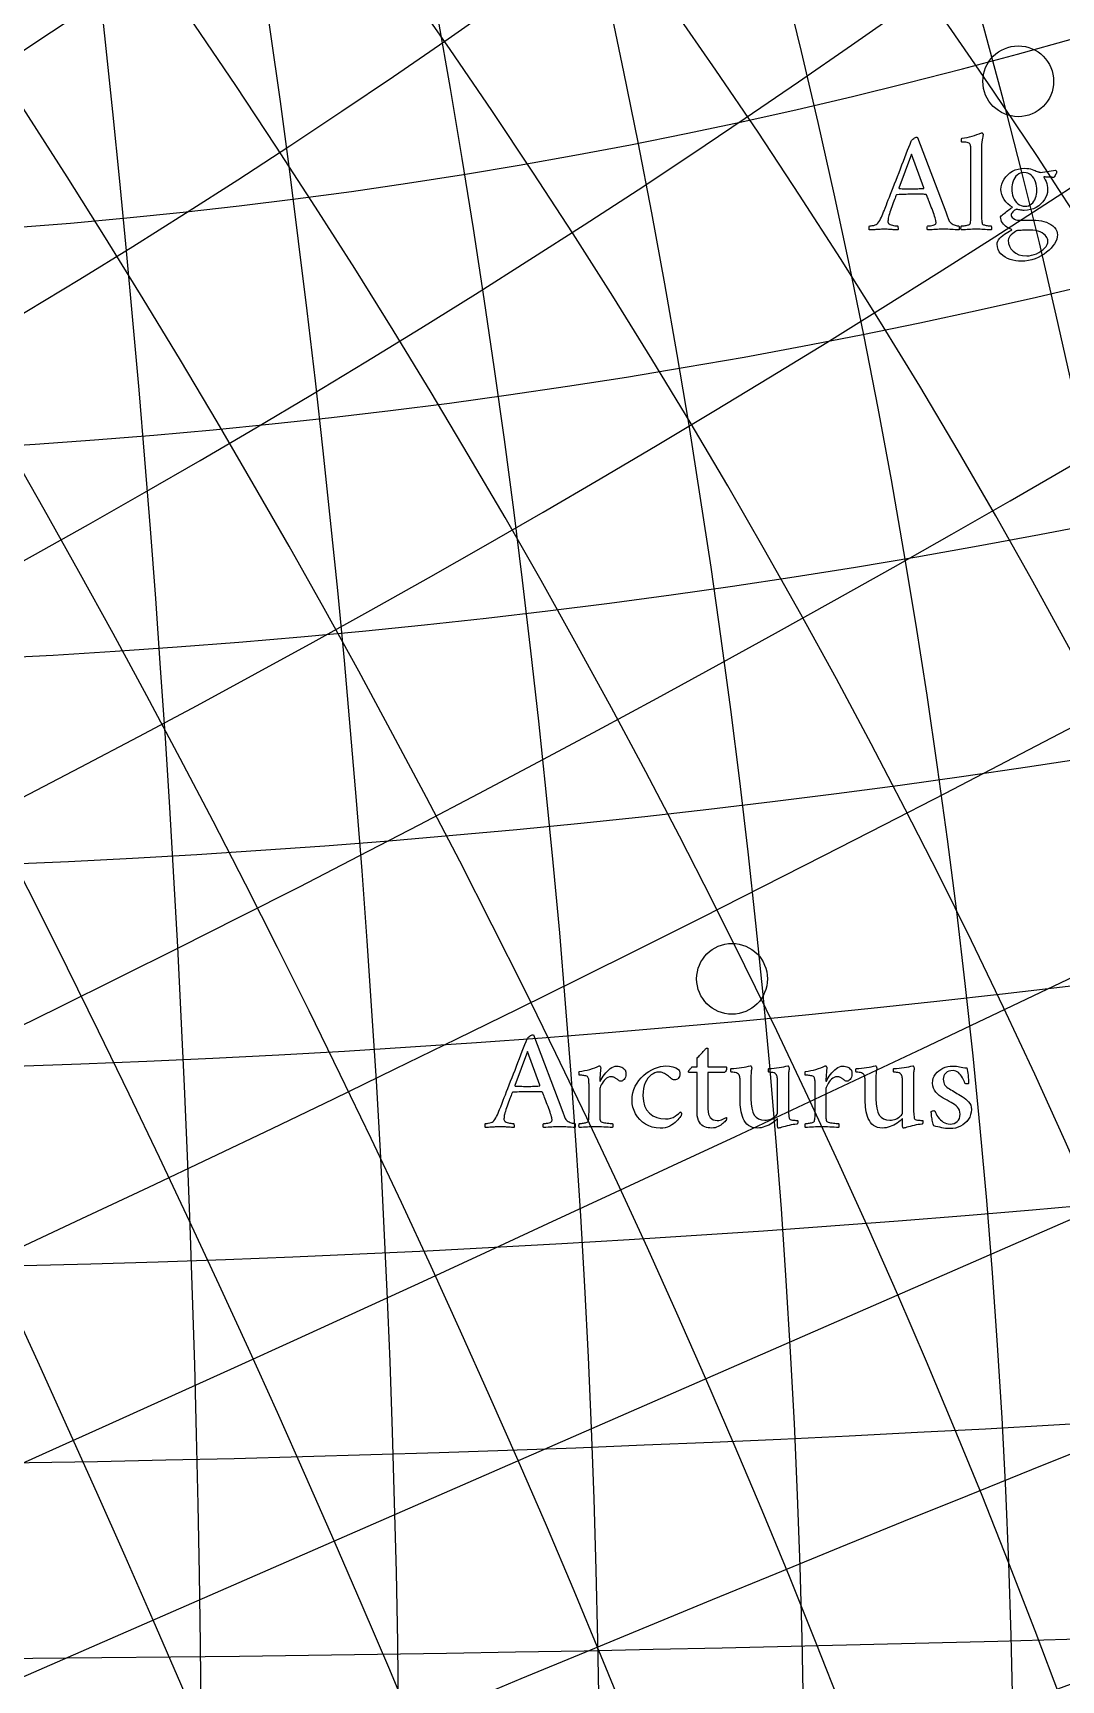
# Model space of a CAD drawing. Header units: millimetres. Extents: x -105 to 105, y -105 to 128.
# Drawn here: x 8.88 to 30.97, y 3.72 to 39.08 of the extents above; entities that cross this region are included whole.
import ezdxf

# ---------------------------------------------------------------- set-up
doc = ezdxf.new("R2010")
doc.units = ezdxf.units.MM
for name, color, linetype in [('ENGRAVE', 7, 'Continuous'), ('ENGRAVE_FINE', 8, 'Continuous'), ('TEXT', 5, 'Continuous')]:
    doc.layers.add(name, color=color, linetype=linetype)

msp = doc.modelspace()

# ---------------------------------------------------------------- linework, layer by layer
at = {"layer": 'ENGRAVE'}
msp.add_lwpolyline([(-87.0884, -38.0178), (87.0884, 38.0178)], dxfattribs=at)
for centre, radius in [((0, 0), 102.9), ((0, 0), 102.9), ((0, 0), 100.1438), ((0, 0), 95.025), ((0, 0), 95.025), ((0, 0), 95.025), ((30.0461, 38.0442), 0.7602), ((23.8989, 18.7727), 0.7602)]:
    msp.add_circle(centre, radius, dxfattribs=at)
for centre, radius, start, end in [((-261.079, 0), 277.8345, 340, 20), ((-164.5881, 0), 190.05, 330, 30), ((-113.2464, 0), 147.8327, 320, 40), ((-79.7354, 0), 124.0463, 310, 50), ((-54.8627, 0), 109.7254, 300, 60), ((-34.5863, 0), 101.1235, 290, 70), ((-16.7555, 0), 96.4909, 280, 80), ((0, 147.8327), 113.2464, 230, 310), ((0, 190.05), 164.5881, 240, 300), ((0, 277.8345), 261.079, 250, 290), ((0, 547.2272), 538.9136, 260, 280)]:
    msp.add_arc(centre, radius, start, end, dxfattribs=at)
at = {"layer": 'ENGRAVE_FINE'}
msp.add_lwpolyline([(-87.0884, -38.0178), (87.0884, 38.0178)], dxfattribs=at)
for centre, radius, start, end in [((-354.6381, 0), 367.1484, 345, 15), ((-203.7818, 0), 224.8483, 335, 25), ((-135.7098, 0), 165.671, 325, 35), ((-95.025, 0), 134.3856, 315, 45), ((-66.5372, 0), 116.0041, 305, 55), ((-44.3109, 0), 104.8485, 295, 65), ((-25.4619, 0), 98.3771, 285, 75), ((-8.3136, 0), 95.388, 275, 85), ((-7.6193, -3.3261), 95.388, 298.583333, 108.583334), ((-49.6288, 113.6859), 79.7354, 243.583333, 343.583333), ((-15.356, -6.7036), 96.4909, 303.583333, 103.583333), ((-53.7653, 123.1616), 95.025, 248.583333, 338.583333), ((-23.3353, -10.1868), 98.3771, 308.583333, 98.583333), ((7.6193, 3.3261), 95.388, 118.583333, 288.583334), ((15.356, 6.7036), 96.4909, 123.583333, 283.583333), ((23.3353, 10.1868), 98.3771, 128.583333, 278.583333), ((31.6976, 13.8374), 101.1235, 133.583333, 273.583333), ((40.61, 17.728), 104.8485, 138.583333, 268.583333), ((50.2805, 21.9496), 109.7254, 143.583333, 263.583333), ((60.98, 26.6204), 116.0041, 148.583333, 258.583333), ((73.0759, 31.9008), 124.0463, 153.583333, 253.583333), ((87.0884, 38.0178), 134.3856, 158.583333, 248.583333), ((103.788, 45.3079), 147.8327, 163.583333, 243.583333), ((124.3752, 54.2951), 165.671, 168.583333, 238.583333), ((150.8416, 65.8488), 190.05, 173.583333, 233.583333), ((186.7617, 81.5295), 224.8483, 178.583333, 228.583333), ((-31.6976, -13.8374), 101.1235, 313.583333, 93.583333), ((239.2735, 104.4531), 277.8345, 183.583333, 223.583333), ((325.0184, 141.8845), 367.1484, 188.583333, 218.583333), ((493.903, 215.6099), 547.2272, 193.583333, 213.583333), ((995.4253, 434.5458), 1090.2896, 198.5833333, 208.5833333), ((-995.4253, -434.5458), 1090.2896, 18.5833333, 28.5833333), ((-493.903, -215.6099), 547.2272, 13.583333, 33.583333), ((-325.0184, -141.8845), 367.1484, 8.583333, 38.583333), ((-239.2735, -104.4531), 277.8345, 3.583333, 43.583333), ((-186.7617, -81.5295), 224.8483, 358.583333, 48.583333), ((-150.8416, -65.8488), 190.05, 353.583333, 53.583333), ((-124.3752, -54.2951), 165.671, 348.583333, 58.583333), ((-103.788, -45.3079), 147.8327, 343.583333, 63.583333), ((-87.0884, -38.0178), 134.3856, 338.583333, 68.583333), ((-73.0759, -31.9008), 124.0463, 333.583333, 73.583333), ((-60.98, -26.6204), 116.0041, 328.583333, 78.583333), ((-50.2805, -21.9496), 109.7254, 323.583333, 83.583333), ((-40.61, -17.728), 104.8485, 318.583333, 88.583333), ((-59.1453, 135.4855), 113.2464, 253.583333, 333.583333), ((-66.2821, 151.834), 135.7098, 258.583333, 328.583333), ((-76.0357, 174.1769), 164.5881, 263.583333, 323.583333), ((-89.9579, 206.0688), 203.7818, 268.583333, 318.583333), ((-111.1567, 254.6295), 261.079, 273.583333, 313.583333), ((-146.8896, 336.4839), 354.6381, 278.583333, 308.583333), ((0, 165.671), 135.7098, 235, 305), ((-218.936, 501.5223), 538.9136, 283.583333, 303.583333), ((-436.2057, 999.2277), 1086.1407, 288.5833333, 298.5833333), ((0, 224.8483), 203.7818, 245, 295), ((436.2057, -999.2277), 1086.1407, 108.5833333, 118.5833333), ((0, 367.1484), 354.6381, 255, 285), ((218.936, -501.5223), 538.9136, 103.583333, 123.583333), ((146.8896, -336.4839), 354.6381, 98.583333, 128.583333), ((0, 1090.2896), 1086.1407, 265, 275), ((111.1567, -254.6295), 261.079, 93.583333, 133.583333)]:
    msp.add_arc(centre, radius, start, end, dxfattribs=at)
at = {"layer": 'TEXT'}
for points in [[(27.1708, 35.2777), (27.1726, 35.2824), (27.1781, 35.2965), (27.1872, 35.32), (27.1999, 35.3528), (27.2157, 35.3937), (27.234, 35.4413), (27.2548, 35.4957), (27.2781, 35.5567), (27.3035, 35.6229), (27.3306, 35.6927), (27.3594, 35.7662), (27.39, 35.8433), (27.4215, 35.9228), (27.4532, 36.0035), (27.4851, 36.0853), (27.5172, 36.1682), (27.5491, 36.2509), (27.5804, 36.3318), (27.6112, 36.411), (27.6413, 36.4885), (27.6704, 36.5629), (27.6977, 36.6326), (27.7232, 36.6977), (27.7471, 36.7583), (27.755, 36.7709), (27.7666, 36.7843), (27.7819, 36.7985), (27.8007, 36.8135), (27.8202, 36.8269), (27.8371, 36.8365), (27.8516, 36.8422), (27.8636, 36.8441), (27.8664, 36.844), (27.8686, 36.8437), (27.8702, 36.8433), (27.8712, 36.8426), (27.8723, 36.8417), (27.8739, 36.8407), (27.8761, 36.8394), (27.8789, 36.838), (28.4889, 35.2379), (28.519, 35.159), (28.5418, 35.0999), (28.5573, 35.0609), (28.5655, 35.0417), (28.575, 35.0254), (28.5881, 35.0103), (28.6049, 34.9963), (28.6253, 34.9835), (28.6475, 34.9721), (28.6698, 34.9624), (28.692, 34.9544), (28.7142, 34.9482), (28.7344, 34.9435), (28.7506, 34.9402), (28.7628, 34.9382), (28.7709, 34.9375), (28.7761, 34.9288), (28.7793, 34.9179), (28.7807, 34.905), (28.7801, 34.89), (28.7786, 34.8755), (28.777, 34.8643), (28.7755, 34.8564), (28.774, 34.8517), (28.7307, 34.8546), (28.6897, 34.8574), (28.651, 34.86), (28.6146, 34.8624), (28.5776, 34.8644), (28.5372, 34.8658), (28.4933, 34.8667), (28.446, 34.867), (28.3961, 34.8667), (28.3506, 34.8658), (28.3095, 34.8644), (28.2728, 34.8624), (28.2361, 34.86), (28.195, 34.8574), (28.1495, 34.8546), (28.0996, 34.8517), (28.0943, 34.8589), (28.0908, 34.8685), (28.089, 34.8804), (28.0889, 34.8946), (28.0903, 34.9087), (28.0931, 34.9206), (28.0972, 34.9302), (28.1027, 34.9375), (28.1184, 34.9382), (28.1379, 34.9402), (28.1613, 34.9435), (28.1885, 34.9482), (28.2153, 34.9541), (28.2375, 34.9609), (28.2552, 34.9686), (28.2682, 34.9773), (28.2736, 34.9846), (28.2774, 34.9942), (28.2797, 35.0061), (28.2805, 35.0202), (28.2792, 35.0364), (28.2755, 35.0574), (28.2693, 35.0832), (28.2605, 35.1137), (28.2499, 35.1477), (28.2379, 35.1839), (28.2246, 35.2221), (28.21, 35.2624), (28.1946, 35.3035), (28.1793, 35.344), (28.164, 35.384), (28.1487, 35.4233), (28.134, 35.4607), (28.1207, 35.4946), (28.1087, 35.5251), (28.0981, 35.5521), (28.0894, 35.5742), (28.0831, 35.59), (28.0794, 35.5995), (28.0781, 35.6027), (28.0778, 35.603), (28.0766, 35.6042), (28.0747, 35.6061), (28.072, 35.6088), (28.069, 35.6115), (28.0659, 35.6134), (28.0628, 35.6145), (28.0598, 35.6149), (28.0354, 35.6163), (28.0084, 35.6172), (27.9787, 35.6178), (27.9463, 35.618), (27.9132, 35.618), (27.8812, 35.618), (27.8504, 35.618), (27.8207, 35.618), (27.813, 35.618), (27.8053, 35.618), (27.7977, 35.618), (27.79, 35.618), (27.7825, 35.618), (27.7754, 35.618), (27.7687, 35.618), (27.7624, 35.618), (27.7182, 35.6179), (27.6774, 35.6176), (27.64, 35.6171), (27.6061, 35.6165), (27.5716, 35.6154), (27.5325, 35.6138), (27.4888, 35.6116), (27.4406, 35.6088), (27.4388, 35.6085), (27.4367, 35.6076), (27.4342, 35.6062), (27.4314, 35.6042), (27.4287, 35.6022), (27.4268, 35.6007), (27.4256, 35.5999), (27.4252, 35.5996), (27.4238, 35.5958), (27.4195, 35.5843), (27.4123, 35.5651), (27.4022, 35.5383), (27.3902, 35.5062), (27.377, 35.4712), (27.3626, 35.4334), (27.3471, 35.3927), (27.3315, 35.3512), (27.3168, 35.3111), (27.3031, 35.2723), (27.2904, 35.2348), (27.2778, 35.198), (27.2678, 35.1643), (27.2602, 35.1337), (27.2551, 35.1061), (27.2518, 35.0814), (27.2494, 35.0593), (27.2479, 35.04), (27.2474, 35.0233), (27.2504, 35.0073), (27.2593, 34.993), (27.2742, 34.9805), (27.295, 34.9697), (27.3189, 34.9606), (27.3432, 34.9532), (27.368, 34.9475), (27.393, 34.9436), (27.4159, 34.9409), (27.434, 34.939), (27.4474, 34.9379), (27.4559, 34.9375), (27.4588, 34.9328), (27.4613, 34.9248), (27.4634, 34.9136), (27.4651, 34.8992), (27.466, 34.8841), (27.4659, 34.8712), (27.4645, 34.8604), (27.462, 34.8517), (27.434, 34.8532), (27.408, 34.8547), (27.3841, 34.8563), (27.3624, 34.8578), (27.3417, 34.8593), (27.321, 34.8609), (27.3003, 34.8624), (27.2796, 34.8639), (27.2573, 34.8653), (27.2317, 34.8662), (27.2029, 34.8668), (27.1708, 34.867), (27.1384, 34.8668), (27.1087, 34.8662), (27.0817, 34.8653), (27.0574, 34.8639), (27.0344, 34.8624), (27.0114, 34.8609), (26.9884, 34.8593), (26.9654, 34.8578), (26.9409, 34.8563), (26.9133, 34.8547), (26.8827, 34.8532), (26.849, 34.8517), (26.8463, 34.8564), (26.8444, 34.8643), (26.8432, 34.8755), (26.8428, 34.89), (26.8432, 34.905), (26.8444, 34.9179), (26.8463, 34.9288), (26.849, 34.9375), (26.8651, 34.9383), (26.8861, 34.9409), (26.9119, 34.9452), (26.9424, 34.9513), (26.9726, 34.9592), (26.9972, 34.9693), (27.0163, 34.9815), (27.0298, 34.9957), (27.0519, 35.0257), (27.0723, 35.0574), (27.091, 35.0908), (27.108, 35.126), (27.124, 35.1625), (27.1398, 35.2), (27.1554, 35.2384), (27.1708, 35.2777)], [(29.0284, 36.5315), (29.0283, 36.5492), (29.028, 36.5686), (29.0275, 36.5898), (29.0269, 36.6127), (29.0254, 36.6352), (29.0227, 36.6552), (29.0185, 36.6727), (29.0131, 36.6878), (29.0044, 36.7031), (28.9905, 36.7154), (28.9714, 36.7246), (28.9472, 36.7307), (28.9199, 36.7347), (28.8916, 36.7376), (28.8624, 36.7393), (28.8322, 36.7399), (28.8308, 36.7423), (28.8295, 36.7495), (28.8285, 36.7614), (28.8276, 36.7782), (28.8275, 36.7952), (28.8288, 36.8077), (28.8314, 36.8159), (28.8353, 36.8196), (28.8916, 36.827), (28.9472, 36.8368), (29.002, 36.8492), (29.056, 36.864), (29.1089, 36.8808), (29.1602, 36.8989), (29.21, 36.9184), (29.2583, 36.9391), (29.2643, 36.9381), (29.2702, 36.9349), (29.2758, 36.9297), (29.2813, 36.9223), (29.286, 36.9139), (29.2893, 36.9058), (29.2913, 36.8979), (29.292, 36.8901), (29.291, 36.8859), (29.2878, 36.8732), (29.2825, 36.8522), (29.2752, 36.8227), (29.2678, 36.7853), (29.2625, 36.7407), (29.2594, 36.6887), (29.2583, 36.6295), (29.2583, 35.2072), (29.2584, 35.1741), (29.2587, 35.1421), (29.2592, 35.1113), (29.2598, 35.0816), (29.2613, 35.0538), (29.264, 35.0287), (29.2682, 35.0063), (29.2736, 34.9865), (29.2787, 34.9791), (29.2878, 34.972), (29.3009, 34.9653), (29.3181, 34.9589), (29.3376, 34.9533), (29.3579, 34.9486), (29.379, 34.9449), (29.4008, 34.9421), (29.4214, 34.9401), (29.4388, 34.9386), (29.4528, 34.9378), (29.4637, 34.9375), (29.4678, 34.9302), (29.471, 34.9206), (29.4732, 34.9087), (29.4744, 34.8946), (29.4743, 34.8804), (29.4725, 34.8685), (29.4689, 34.8589), (29.4637, 34.8517), (29.419, 34.8546), (29.3771, 34.8574), (29.3378, 34.86), (29.3012, 34.8624), (29.2648, 34.8644), (29.2261, 34.8658), (29.1851, 34.8667), (29.1418, 34.867), (29.1, 34.8667), (29.0602, 34.8658), (29.0226, 34.8644), (28.987, 34.8624), (28.9511, 34.86), (28.9123, 34.8574), (28.8706, 34.8546), (28.8261, 34.8517), (28.8208, 34.8589), (28.8173, 34.8685), (28.8155, 34.8804), (28.8154, 34.8946), (28.8166, 34.9087), (28.8188, 34.9206), (28.822, 34.9302), (28.8261, 34.9375), (28.8368, 34.9378), (28.8506, 34.9386), (28.8675, 34.9401), (28.8874, 34.9421), (28.9087, 34.9449), (28.9295, 34.9486), (28.95, 34.9533), (28.9702, 34.9589), (28.9878, 34.9653), (29.0008, 34.972), (29.0092, 34.9791), (29.0131, 34.9865), (29.0185, 35.0063), (29.0227, 35.0287), (29.0254, 35.0538), (29.0269, 35.0816), (29.0275, 35.1113), (29.028, 35.1421), (29.0283, 35.1741), (29.0284, 35.2072)], [(27.7563, 36.4824), (27.4835, 35.7529), (27.4836, 35.7525), (27.4839, 35.7513), (27.4843, 35.7494), (27.485, 35.7467), (27.4859, 35.744), (27.4869, 35.7421), (27.4882, 35.741), (27.4896, 35.7406), (27.5202, 35.7392), (27.5536, 35.7379), (27.5899, 35.7369), (27.6291, 35.736), (27.6677, 35.7353), (27.7023, 35.7349), (27.7328, 35.7346), (27.7594, 35.7345), (27.7937, 35.7347), (27.8264, 35.7352), (27.8573, 35.7362), (27.8866, 35.7375), (27.9156, 35.7391), (27.946, 35.7406), (27.9777, 35.7421), (28.0107, 35.7437), (28.0135, 35.7441), (28.0157, 35.7456), (28.0173, 35.748), (28.0184, 35.7513), (28.019, 35.7547), (28.0195, 35.7571), (28.0198, 35.7585), (28.0199, 35.759)], [(30.4262, 35.0601), (30.4851, 35.0574), (30.5423, 35.0494), (30.5977, 35.036), (30.6515, 35.0172), (30.7019, 34.994), (30.7473, 34.9674), (30.7877, 34.9373), (30.8231, 34.9038), (30.852, 34.8676), (30.8726, 34.8294), (30.8849, 34.7894), (30.889, 34.7474), (30.8851, 34.7011), (30.8733, 34.6539), (30.8537, 34.606), (30.8262, 34.5574), (30.792, 34.5091), (30.7523, 34.4624), (30.7069, 34.4171), (30.6561, 34.3735), (30.6003, 34.3326), (30.5404, 34.2957), (30.4762, 34.2628), (30.4078, 34.234), (30.3363, 34.2105), (30.263, 34.1938), (30.1877, 34.1837), (30.1105, 34.1804), (30.0507, 34.1828), (29.9909, 34.1903), (29.9311, 34.2028), (29.8714, 34.2202), (29.8141, 34.2427), (29.7618, 34.2704), (29.7145, 34.3033), (29.6721, 34.3413), (29.6372, 34.3845), (29.6123, 34.4329), (29.5974, 34.4864), (29.5924, 34.5451), (29.5961, 34.5785), (29.607, 34.611), (29.6252, 34.6428), (29.6507, 34.6739), (29.6809, 34.7038), (29.7135, 34.7321), (29.7484, 34.7589), (29.7855, 34.7842), (29.8221, 34.8072), (29.8553, 34.8271), (29.885, 34.844), (29.9112, 34.8578), (29.8849, 34.8681), (29.858, 34.8808), (29.8305, 34.8957), (29.8024, 34.913), (29.7751, 34.9326), (29.7499, 34.9547), (29.7268, 34.9793), (29.7058, 35.0065), (29.6884, 35.0359), (29.6759, 35.0674), (29.6685, 35.101), (29.666, 35.1367), (29.6812, 35.1527), (29.6993, 35.1701), (29.7203, 35.1887), (29.7442, 35.2088), (29.7694, 35.2292), (29.7947, 35.249), (29.82, 35.2683), (29.8453, 35.2869), (29.8692, 35.304), (29.8901, 35.3184), (29.9082, 35.33), (29.9235, 35.339), (29.8709, 35.3725), (29.8235, 35.4115), (29.7812, 35.456), (29.7442, 35.5061), (29.714, 35.5593), (29.6924, 35.613), (29.6795, 35.6673), (29.6752, 35.7222), (29.6793, 35.7809), (29.6917, 35.8375), (29.7123, 35.892), (29.7411, 35.9444), (29.7771, 35.9934), (29.8193, 36.0376), (29.8675, 36.0769), (29.9219, 36.1115), (29.9812, 36.1397), (30.0442, 36.1598), (30.1107, 36.1719), (30.181, 36.1759), (30.2281, 36.1742), (30.2714, 36.1694), (30.3109, 36.1612), (30.3465, 36.1498), (30.3785, 36.1375), (30.407, 36.1264), (30.4321, 36.1168), (30.4538, 36.1084), (30.4726, 36.1017), (30.4863, 36.0969), (30.4949, 36.0941), (30.4982, 36.0931), (30.5002, 36.0927), (30.5047, 36.0916), (30.5117, 36.0897), (30.5212, 36.087), (30.8431, 36.133), (30.8551, 36.1276), (30.8638, 36.1207), (30.8689, 36.1123), (30.8707, 36.1023), (30.8693, 36.0915), (30.8653, 36.0774), (30.8586, 36.0601), (30.8492, 36.0395), (30.8383, 36.0191), (30.827, 36.0023), (30.8153, 35.9892), (30.8032, 35.9797), (30.7843, 35.9811), (30.7641, 35.9824), (30.7429, 35.9834), (30.7205, 35.9843), (30.6982, 35.9852), (30.6775, 35.9862), (30.6584, 35.9875), (30.6408, 35.9889), (30.626, 35.9902), (30.6155, 35.9912), (30.6091, 35.9918), (30.607, 35.992), (30.6017, 35.9914), (30.5978, 35.9897), (30.5955, 35.9868), (30.5948, 35.9828), (30.6023, 35.9725), (30.6128, 35.954), (30.6261, 35.9273), (30.6423, 35.8923), (30.6577, 35.8516), (30.6687, 35.8077), (30.6753, 35.7604), (30.6775, 35.7099), (30.6734, 35.658), (30.6611, 35.6065), (30.6405, 35.5553), (30.6116, 35.5046), (30.5756, 35.4562), (30.5335, 35.4122), (30.4852, 35.3727), (30.4308, 35.3375), (30.3715, 35.3087), (30.3086, 35.2881), (30.242, 35.2757), (30.1718, 35.2716), (30.1511, 35.2722), (30.1288, 35.2739), (30.1051, 35.2768), (30.0798, 35.2808), (30.0555, 35.2854), (30.0346, 35.29), (30.0172, 35.2946), (30.0032, 35.2992), (29.9835, 35.2875), (29.9645, 35.2739), (29.946, 35.2584), (29.9281, 35.241), (29.9126, 35.2226), (29.9016, 35.2042), (29.895, 35.1858), (29.8928, 35.1674), (29.8957, 35.1553), (29.9043, 35.1406), (29.9187, 35.1231), (29.9388, 35.103), (29.9645, 35.0842), (29.9955, 35.0708), (30.0319, 35.0628), (30.0737, 35.0601)], [(30.1687, 36.0839), (30.1275, 36.0807), (30.0898, 36.0709), (30.0555, 36.0546), (30.0246, 36.0318), (29.9972, 36.004), (29.9733, 35.9728), (29.9528, 35.9381), (29.9357, 35.9), (29.9223, 35.8598), (29.9127, 35.8188), (29.907, 35.777), (29.9051, 35.7345), (29.9072, 35.6889), (29.9135, 35.644), (29.924, 35.6), (29.9388, 35.5567), (29.9576, 35.5157), (29.9802, 35.4785), (30.0066, 35.4452), (30.0369, 35.4157), (30.0708, 35.3915), (30.1082, 35.3743), (30.149, 35.3639), (30.1932, 35.3605), (30.233, 35.3637), (30.2695, 35.3731), (30.3027, 35.389), (30.3327, 35.4111), (30.3593, 35.4381), (30.3825, 35.4686), (30.4022, 35.5025), (30.4185, 35.5398), (30.4313, 35.5792), (30.4404, 35.6191), (30.4458, 35.6597), (30.4476, 35.7008), (30.4457, 35.7478), (30.44, 35.7939), (30.4304, 35.839), (30.417, 35.8831), (30.3997, 35.9249), (30.3787, 35.9628), (30.3538, 35.9969), (30.325, 36.0272), (30.2923, 36.052), (30.2553, 36.0697), (30.2141, 36.0804), (30.1687, 36.0839)], [(30.2882, 34.8486), (30.2722, 34.8485), (30.2518, 34.8482), (30.227, 34.8477), (30.1978, 34.8471), (30.1668, 34.8462), (30.1365, 34.8451), (30.107, 34.8439), (30.0783, 34.8425), (30.0527, 34.8407), (30.0327, 34.8386), (30.0182, 34.8361), (30.0093, 34.8333), (29.9838, 34.8164), (29.9564, 34.7965), (29.9271, 34.7735), (29.8959, 34.7474), (29.8677, 34.7197), (29.8476, 34.6915), (29.8355, 34.6629), (29.8315, 34.634), (29.838, 34.565), (29.8576, 34.5018), (29.8901, 34.4446), (29.9357, 34.3934), (29.9932, 34.3511), (30.0614, 34.321), (30.1403, 34.3029), (30.23, 34.2968), (30.2821, 34.2997), (30.3342, 34.3083), (30.3863, 34.3227), (30.4384, 34.3428), (30.4884, 34.3675), (30.5342, 34.3957), (30.5758, 34.4273), (30.6132, 34.4624), (30.644, 34.4997), (30.666, 34.5382), (30.6793, 34.5779), (30.6837, 34.6187), (30.6812, 34.6408), (30.6737, 34.6643), (30.6613, 34.6891), (30.6438, 34.7153), (30.621, 34.7412), (30.5925, 34.7654), (30.5582, 34.788), (30.5181, 34.8087), (30.4716, 34.8262), (30.4178, 34.8386), (30.3566, 34.8461), (30.2882, 34.8486)], [(18.9238, 16.0062), (18.9257, 16.0109), (18.9311, 16.025), (18.9402, 16.0485), (18.953, 16.0813), (18.9688, 16.1222), (18.9871, 16.1699), (19.0078, 16.2242), (19.0311, 16.2852), (19.0565, 16.3514), (19.0836, 16.4212), (19.1125, 16.4947), (19.143, 16.5718), (19.1745, 16.6513), (19.2062, 16.732), (19.2381, 16.8138), (19.2702, 16.8967), (19.3021, 16.9794), (19.3334, 17.0603), (19.3642, 17.1396), (19.3944, 17.217), (19.4234, 17.2914), (19.4507, 17.3611), (19.4763, 17.4263), (19.5001, 17.4868), (19.5081, 17.4994), (19.5197, 17.5129), (19.5349, 17.527), (19.5538, 17.542), (19.5732, 17.5554), (19.5902, 17.565), (19.6046, 17.5707), (19.6166, 17.5726), (19.6194, 17.5725), (19.6216, 17.5722), (19.6232, 17.5718), (19.6243, 17.5711), (19.6253, 17.5702), (19.6269, 17.5692), (19.6292, 17.5679), (19.6319, 17.5665), (20.2419, 15.9664), (20.272, 15.8875), (20.2948, 15.8285), (20.3103, 15.7894), (20.3186, 15.7702), (20.328, 15.7539), (20.3412, 15.7388), (20.3579, 15.7248), (20.3783, 15.712), (20.4006, 15.7006), (20.4228, 15.6909), (20.445, 15.683), (20.4672, 15.6767), (20.4874, 15.672), (20.5036, 15.6687), (20.5158, 15.6667), (20.5239, 15.666), (20.5291, 15.6573), (20.5324, 15.6465), (20.5337, 15.6335), (20.5331, 15.6185), (20.5316, 15.604), (20.5301, 15.5928), (20.5285, 15.5849), (20.527, 15.5802), (20.4837, 15.5831), (20.4427, 15.5859), (20.404, 15.5885), (20.3676, 15.5909), (20.3306, 15.5929), (20.2902, 15.5943), (20.2463, 15.5952), (20.199, 15.5955), (20.1491, 15.5952), (20.1036, 15.5943), (20.0625, 15.5929), (20.0258, 15.5909), (19.9891, 15.5885), (19.948, 15.5859), (19.9025, 15.5831), (19.8526, 15.5802), (19.8474, 15.5874), (19.8438, 15.597), (19.842, 15.6089), (19.8419, 15.6231), (19.8433, 15.6373), (19.8461, 15.6491), (19.8502, 15.6587), (19.8557, 15.666), (19.8714, 15.6667), (19.891, 15.6687), (19.9143, 15.672), (19.9415, 15.6767), (19.9683, 15.6826), (19.9906, 15.6894), (20.0082, 15.6971), (20.0212, 15.7058), (20.0266, 15.7131), (20.0304, 15.7227), (20.0327, 15.7346), (20.0335, 15.7488), (20.0322, 15.7649), (20.0285, 15.7859), (20.0223, 15.8117), (20.0136, 15.8423), (20.0029, 15.8763), (19.991, 15.9124), (19.9776, 15.9506), (19.963, 15.9909), (19.9477, 16.032), (19.9323, 16.0725), (19.917, 16.1125), (19.9017, 16.1518), (19.887, 16.1892), (19.8737, 16.2231), (19.8617, 16.2536), (19.8511, 16.2806), (19.8424, 16.3027), (19.8362, 16.3185), (19.8324, 16.328), (19.8312, 16.3312), (19.8308, 16.3316), (19.8296, 16.3327), (19.8277, 16.3346), (19.825, 16.3373), (19.822, 16.34), (19.8189, 16.3419), (19.8158, 16.343), (19.8128, 16.3434), (19.7885, 16.3448), (19.7614, 16.3457), (19.7317, 16.3463), (19.6994, 16.3465), (19.6662, 16.3465), (19.6342, 16.3465), (19.6034, 16.3465), (19.5737, 16.3465), (19.566, 16.3465), (19.5584, 16.3465), (19.5507, 16.3465), (19.543, 16.3465), (19.5356, 16.3465), (19.5285, 16.3465), (19.5218, 16.3465), (19.5154, 16.3465), (19.4712, 16.3464), (19.4304, 16.3461), (19.393, 16.3456), (19.3591, 16.345), (19.3246, 16.3439), (19.2855, 16.3423), (19.2419, 16.3401), (19.1936, 16.3373), (19.1919, 16.337), (19.1898, 16.3362), (19.1873, 16.3347), (19.1844, 16.3327), (19.1817, 16.3307), (19.1798, 16.3293), (19.1786, 16.3284), (19.1783, 16.3281), (19.1768, 16.3243), (19.1725, 16.3128), (19.1653, 16.2936), (19.1553, 16.2668), (19.1432, 16.2347), (19.13, 16.1997), (19.1156, 16.1619), (19.1001, 16.1212), (19.0845, 16.0797), (19.0698, 16.0396), (19.0561, 16.0008), (19.0434, 15.9633), (19.0308, 15.9265), (19.0208, 15.8928), (19.0132, 15.8622), (19.0081, 15.8346), (19.0048, 15.8099), (19.0024, 15.7878), (19.001, 15.7685), (19.0005, 15.7518), (19.0034, 15.7358), (19.0124, 15.7216), (19.0272, 15.709), (19.048, 15.6982), (19.0719, 15.6891), (19.0963, 15.6817), (19.121, 15.6761), (19.1461, 15.6721), (19.169, 15.6694), (19.1871, 15.6675), (19.2004, 15.6664), (19.2089, 15.666), (19.2118, 15.6613), (19.2143, 15.6534), (19.2164, 15.6421), (19.2181, 15.6277), (19.2191, 15.6126), (19.2189, 15.5997), (19.2175, 15.5889), (19.215, 15.5802), (19.187, 15.5817), (19.161, 15.5832), (19.1372, 15.5848), (19.1154, 15.5863), (19.0947, 15.5878), (19.074, 15.5894), (19.0534, 15.5909), (19.0327, 15.5924), (19.0103, 15.5938), (18.9848, 15.5947), (18.9559, 15.5953), (18.9238, 15.5955), (18.8915, 15.5953), (18.8618, 15.5947), (18.8348, 15.5938), (18.8104, 15.5924), (18.7874, 15.5909), (18.7644, 15.5894), (18.7415, 15.5878), (18.7185, 15.5863), (18.6939, 15.5848), (18.6664, 15.5832), (18.6357, 15.5817), (18.602, 15.5802), (18.5993, 15.5849), (18.5974, 15.5928), (18.5962, 15.604), (18.5959, 15.6185), (18.5962, 15.6335), (18.5974, 15.6465), (18.5993, 15.6573), (18.602, 15.666), (18.6182, 15.6669), (18.6391, 15.6694), (18.6649, 15.6738), (18.6955, 15.6798), (18.7256, 15.6877), (18.7503, 15.6978), (18.7693, 15.71), (18.7828, 15.7242), (18.805, 15.7542), (18.8254, 15.7859), (18.844, 15.8194), (18.861, 15.8545), (18.877, 15.891), (18.8928, 15.9285), (18.9084, 15.9669), (18.9238, 16.0062)], [(19.5093, 17.2109), (19.2365, 16.4814), (19.2366, 16.481), (19.2369, 16.4798), (19.2374, 16.4779), (19.238, 16.4752), (19.2389, 16.4726), (19.24, 16.4706), (19.2412, 16.4695), (19.2426, 16.4691), (19.2732, 16.4677), (19.3066, 16.4664), (19.3429, 16.4654), (19.3821, 16.4645), (19.4207, 16.4638), (19.4553, 16.4634), (19.4858, 16.4631), (19.5124, 16.463), (19.5468, 16.4632), (19.5794, 16.4637), (19.6104, 16.4647), (19.6396, 16.466), (19.6686, 16.4676), (19.699, 16.4691), (19.7307, 16.4706), (19.7637, 16.4722), (19.7665, 16.4727), (19.7687, 16.4741), (19.7703, 16.4765), (19.7714, 16.4798), (19.7721, 16.4832), (19.7726, 16.4856), (19.7728, 16.487), (19.7729, 16.4875)], [(23.3808, 16.8829), (23.7671, 16.8829), (23.7738, 16.8808), (23.7785, 16.8745), (23.7814, 16.864), (23.7824, 16.8492), (23.7797, 16.8264), (23.7716, 16.804), (23.7582, 16.782), (23.7395, 16.7603), (23.3808, 16.7603), (23.3808, 15.9756), (23.3933, 15.8683), (23.4306, 15.7917), (23.4929, 15.7457), (23.5801, 15.7304), (23.613, 15.7321), (23.6444, 15.7373), (23.6743, 15.7459), (23.7027, 15.758), (23.7278, 15.7708), (23.7479, 15.7817), (23.763, 15.7907), (23.7732, 15.7978), (23.7772, 15.7955), (23.7801, 15.7917), (23.7818, 15.7863), (23.7824, 15.7794), (23.7816, 15.7639), (23.7793, 15.7511), (23.7755, 15.7409), (23.7701, 15.7334), (23.758, 15.7202), (23.7429, 15.7051), (23.725, 15.688), (23.7042, 15.6691), (23.6809, 15.6497), (23.6555, 15.6315), (23.6281, 15.6145), (23.5985, 15.5986), (23.567, 15.5851), (23.5341, 15.5756), (23.4996, 15.5698), (23.4636, 15.5679), (23.4256, 15.5696), (23.3881, 15.5748), (23.3512, 15.5834), (23.3149, 15.5955), (23.2805, 15.612), (23.2494, 15.6338), (23.2215, 15.661), (23.1969, 15.6936), (23.1768, 15.7325), (23.1624, 15.7786), (23.1538, 15.8321), (23.1509, 15.8928), (23.1509, 16.7603), (22.9762, 16.7603), (22.9733, 16.761), (22.9708, 16.763), (22.9687, 16.7664), (22.967, 16.771), (22.9657, 16.7761), (22.9647, 16.7806), (22.9641, 16.7846), (22.9639, 16.7879), (22.9651, 16.792), (22.9685, 16.7982), (22.9743, 16.8066), (22.9823, 16.817), (22.9916, 16.8284), (23.0011, 16.8396), (23.0108, 16.8506), (23.0206, 16.8615), (23.0294, 16.8709), (23.0356, 16.8776), (23.0393, 16.8816), (23.0406, 16.8829), (23.1509, 16.8829), (23.1509, 17.0699), (23.1669, 17.0874), (23.1843, 17.1063), (23.2029, 17.1265), (23.223, 17.1481), (23.2432, 17.1699), (23.2624, 17.191), (23.2807, 17.2113), (23.2981, 17.2308), (23.313, 17.2478), (23.3241, 17.2603), (23.3314, 17.2685), (23.3348, 17.2722), (23.3413, 17.2776), (23.3483, 17.2814), (23.3558, 17.2837), (23.364, 17.2845), (23.3713, 17.2839), (23.3766, 17.2822), (23.3798, 17.2793), (23.3808, 17.2753)], [(21.4221, 16.8983), (21.4508, 16.8966), (21.4788, 16.8917), (21.506, 16.8836), (21.5324, 16.8722), (21.5566, 16.8585), (21.5769, 16.8435), (21.5934, 16.8271), (21.606, 16.8094), (21.6089, 16.8027), (21.6114, 16.7948), (21.6135, 16.7858), (21.6152, 16.7756), (21.6165, 16.7647), (21.6175, 16.7534), (21.6181, 16.7417), (21.6183, 16.7297), (21.6159, 16.6912), (21.6087, 16.6584), (21.5967, 16.6314), (21.5799, 16.6101), (21.5616, 16.594), (21.5451, 16.5825), (21.5302, 16.5756), (21.5171, 16.5733), (21.502, 16.5747), (21.4872, 16.5787), (21.4728, 16.5854), (21.4589, 16.5948), (21.4453, 16.6051), (21.432, 16.6147), (21.4192, 16.6235), (21.4068, 16.6316), (21.3959, 16.6389), (21.3849, 16.6457), (21.3737, 16.652), (21.3623, 16.6576), (21.3496, 16.6623), (21.3343, 16.6657), (21.3166, 16.6677), (21.2964, 16.6684), (21.2649, 16.665), (21.2347, 16.6549), (21.2059, 16.6382), (21.1784, 16.6147), (21.1528, 16.5872), (21.1297, 16.5584), (21.1091, 16.5282), (21.091, 16.4967), (21.0763, 16.4664), (21.0657, 16.44), (21.0594, 16.4174), (21.0573, 16.3986), (21.0573, 15.9357), (21.0574, 15.9026), (21.0577, 15.8706), (21.0582, 15.8398), (21.0588, 15.8101), (21.0603, 15.7823), (21.0631, 15.7572), (21.0672, 15.7348), (21.0726, 15.715), (21.0788, 15.7076), (21.091, 15.7005), (21.1094, 15.6938), (21.1339, 15.6875), (21.1619, 15.6818), (21.1906, 15.6771), (21.2202, 15.6734), (21.2504, 15.6706), (21.2784, 15.6686), (21.301, 15.6671), (21.3182, 15.6663), (21.3301, 15.666), (21.3342, 15.6587), (21.3374, 15.6491), (21.3396, 15.6373), (21.3408, 15.6231), (21.3408, 15.6089), (21.3389, 15.597), (21.3354, 15.5874), (21.3301, 15.5802), (21.2839, 15.5831), (21.2374, 15.5859), (21.1905, 15.5885), (21.1431, 15.5909), (21.096, 15.5929), (21.0496, 15.5943), (21.004, 15.5952), (20.9592, 15.5955), (20.9167, 15.5952), (20.8749, 15.5943), (20.8339, 15.5929), (20.7937, 15.5909), (20.7531, 15.5885), (20.7109, 15.5859), (20.6672, 15.5831), (20.622, 15.5802), (20.6168, 15.5874), (20.6132, 15.597), (20.6114, 15.6089), (20.6113, 15.6231), (20.6125, 15.6373), (20.6147, 15.6491), (20.6179, 15.6587), (20.622, 15.666), (20.6329, 15.6663), (20.6469, 15.6671), (20.6643, 15.6686), (20.6849, 15.6706), (20.7068, 15.6734), (20.7282, 15.6771), (20.749, 15.6818), (20.7692, 15.6875), (20.7868, 15.6938), (20.7998, 15.7005), (20.8082, 15.7076), (20.8121, 15.715), (20.8175, 15.7348), (20.8217, 15.7572), (20.8244, 15.7823), (20.8259, 15.8101), (20.8265, 15.8398), (20.827, 15.8706), (20.8273, 15.9026), (20.8274, 15.9357), (20.8274, 16.4936), (20.8273, 16.5101), (20.827, 16.5289), (20.8265, 16.55), (20.8259, 16.5733), (20.8244, 16.5965), (20.8217, 16.617), (20.8175, 16.6348), (20.8121, 16.65), (20.8054, 16.6627), (20.7945, 16.6733), (20.7793, 16.6819), (20.76, 16.6883), (20.7385, 16.6931), (20.7171, 16.6967), (20.6956, 16.6992), (20.6741, 16.7005), (20.6546, 16.7012), (20.6389, 16.7017), (20.627, 16.702), (20.619, 16.7021), (20.6174, 16.7067), (20.6159, 16.7143), (20.6144, 16.7251), (20.6128, 16.7389), (20.6121, 16.753), (20.6128, 16.7649), (20.6151, 16.7745), (20.619, 16.7818), (20.6768, 16.7904), (20.7339, 16.8009), (20.7902, 16.8134), (20.8458, 16.8278), (20.8996, 16.8442), (20.9508, 16.863), (20.9993, 16.8841), (21.045, 16.9075), (21.0511, 16.9063), (21.0569, 16.9029), (21.0626, 16.8971), (21.068, 16.8891), (21.0727, 16.8802), (21.0761, 16.8722), (21.0781, 16.8649), (21.0788, 16.8584), (21.0784, 16.8506), (21.0772, 16.8362), (21.0753, 16.8153), (21.0726, 16.7879), (21.0697, 16.7572), (21.0669, 16.7262), (21.0643, 16.6951), (21.0619, 16.6638), (21.0599, 16.6351), (21.0585, 16.612), (21.0576, 16.5945), (21.0573, 16.5825), (21.0576, 16.5785), (21.0585, 16.5756), (21.0599, 16.5739), (21.0619, 16.5733), (21.0641, 16.5735), (21.0661, 16.5741), (21.0679, 16.5751), (21.0696, 16.5764), (21.0865, 16.6093), (21.1067, 16.6435), (21.1302, 16.679), (21.1569, 16.7159), (21.1861, 16.7521), (21.2171, 16.7856), (21.2498, 16.8164), (21.2841, 16.8446), (21.3192, 16.8681), (21.3539, 16.8848), (21.3882, 16.8949), (21.4221, 16.8983)], [(22.78, 16.745), (22.7777, 16.7081), (22.7708, 16.6772), (22.7593, 16.6522), (22.7432, 16.6331), (22.7246, 16.619), (22.7057, 16.609), (22.6863, 16.6029), (22.6666, 16.6009), (22.6425, 16.6036), (22.6191, 16.6116), (22.5965, 16.6251), (22.5746, 16.6438), (22.5534, 16.6641), (22.5325, 16.6821), (22.512, 16.6979), (22.4919, 16.7113), (22.4685, 16.7268), (22.4474, 16.7396), (22.4287, 16.7498), (22.4122, 16.7573), (22.3951, 16.7626), (22.3746, 16.7664), (22.3507, 16.7687), (22.3233, 16.7695), (22.2835, 16.7658), (22.244, 16.7546), (22.2046, 16.7359), (22.1654, 16.7097), (22.1281, 16.6767), (22.0942, 16.6373), (22.0637, 16.5916), (22.0367, 16.5396), (22.0145, 16.4814), (21.9987, 16.417), (21.9893, 16.3465), (21.9861, 16.2699), (21.9949, 16.1482), (22.0213, 16.0438), (22.0654, 15.9566), (22.1271, 15.8867), (22.2014, 15.8331), (22.2834, 15.7947), (22.3731, 15.7717), (22.4704, 15.7641), (22.5305, 15.7677), (22.585, 15.7786), (22.6339, 15.7968), (22.6773, 15.8223), (22.7148, 15.8499), (22.7459, 15.8744), (22.7707, 15.8959), (22.7892, 15.9143), (22.7912, 15.9136), (22.7942, 15.9116), (22.7981, 15.9083), (22.803, 15.9036), (22.8077, 15.8977), (22.8111, 15.8909), (22.8131, 15.8832), (22.8137, 15.8744), (22.8126, 15.8618), (22.8091, 15.8484), (22.8034, 15.8342), (22.7953, 15.8193), (22.7796, 15.7968), (22.7601, 15.7721), (22.7367, 15.7454), (22.7095, 15.7166), (22.6785, 15.6875), (22.6436, 15.6602), (22.6049, 15.6347), (22.5624, 15.6108), (22.5162, 15.5907), (22.4666, 15.5763), (22.4135, 15.5677), (22.357, 15.5648), (22.2694, 15.5702), (22.1873, 15.5863), (22.1107, 15.6131), (22.0397, 15.6507), (21.9754, 15.6968), (21.9187, 15.7495), (21.8696, 15.8087), (21.8282, 15.8744), (21.7954, 15.9446), (21.7719, 16.017), (21.7578, 16.0917), (21.7531, 16.1687), (21.7574, 16.2495), (21.7704, 16.3262), (21.7919, 16.3989), (21.8221, 16.4676), (21.8591, 16.532), (21.901, 16.5921), (21.948, 16.6478), (21.9999, 16.699), (22.0555, 16.7452), (22.1133, 16.7856), (22.1735, 16.8203), (22.2359, 16.8492), (22.2989, 16.872), (22.3605, 16.8883), (22.4207, 16.8981), (22.4796, 16.9013), (22.5585, 16.8967), (22.6298, 16.8829), (22.6934, 16.8599), (22.7494, 16.8278), (22.7541, 16.8222), (22.7589, 16.8147), (22.764, 16.8053), (22.7693, 16.794), (22.774, 16.7818), (22.7773, 16.7695), (22.7793, 16.7573), (22.78, 16.745)], [(24.8767, 16.5457), (24.8767, 16.5477), (24.8767, 16.5503), (24.8767, 16.5538), (24.8767, 16.558), (24.8765, 16.5742), (24.8759, 16.5921), (24.875, 16.6117), (24.8736, 16.6331), (24.8713, 16.6545), (24.8675, 16.6741), (24.8621, 16.692), (24.8552, 16.7082), (24.8422, 16.7276), (24.8246, 16.7427), (24.8024, 16.7536), (24.7755, 16.7603), (24.7481, 16.7643), (24.7242, 16.7672), (24.7037, 16.7689), (24.6866, 16.7695), (24.6839, 16.774), (24.6817, 16.7814), (24.68, 16.7916), (24.679, 16.8048), (24.6789, 16.8183), (24.6801, 16.8297), (24.6827, 16.839), (24.6866, 16.8461), (24.7443, 16.8498), (24.8008, 16.8546), (24.8562, 16.8605), (24.9104, 16.8676), (24.9623, 16.8758), (25.0108, 16.8852), (25.0558, 16.8958), (25.0974, 16.9075), (25.1033, 16.9055), (25.1089, 16.8998), (25.1141, 16.8902), (25.1189, 16.8768), (25.1229, 16.8626), (25.1258, 16.8507), (25.1275, 16.8412), (25.1281, 16.8339), (25.1237, 16.8224), (25.12, 16.8063), (25.1168, 16.7856), (25.1143, 16.7603), (25.1122, 16.7322), (25.1108, 16.7028), (25.1099, 16.6724), (25.1097, 16.6408), (25.1097, 16.0124), (25.1099, 15.9971), (25.1104, 15.976), (25.1114, 15.9489), (25.1127, 15.9158), (25.1148, 15.8805), (25.1181, 15.8465), (25.1225, 15.8138), (25.1281, 15.7825), (25.1358, 15.766), (25.1499, 15.7534), (25.1703, 15.7445), (25.197, 15.7396), (25.2251, 15.7367), (25.2495, 15.7342), (25.2703, 15.7321), (25.2875, 15.7304), (25.2943, 15.7304), (25.2997, 15.7304), (25.3035, 15.7304), (25.3058, 15.7304), (25.3086, 15.7283), (25.3108, 15.725), (25.3125, 15.7206), (25.3135, 15.715), (25.3142, 15.7093), (25.3147, 15.7043), (25.3149, 15.7001), (25.315, 15.6966), (25.3147, 15.694), (25.3135, 15.689), (25.3116, 15.6817), (25.3089, 15.6721), (25.3055, 15.6627), (25.3012, 15.656), (25.2963, 15.652), (25.2905, 15.6507), (25.2513, 15.648), (25.2104, 15.643), (25.1678, 15.6357), (25.1235, 15.6261), (25.0799, 15.6155), (25.0395, 15.6051), (25.0025, 15.5948), (24.9687, 15.5848), (24.9403, 15.576), (24.9196, 15.5698), (24.9066, 15.5661), (24.9012, 15.5648), (24.8955, 15.5659), (24.8905, 15.5691), (24.8863, 15.5743), (24.8828, 15.5817), (24.8801, 15.59), (24.8782, 15.5982), (24.8771, 15.6061), (24.8767, 15.6139), (24.8767, 15.7518), (24.8765, 15.7573), (24.8759, 15.7614), (24.875, 15.7642), (24.8736, 15.7656), (24.8723, 15.7663), (24.8713, 15.7668), (24.8708, 15.7671), (24.8706, 15.7672), (24.8487, 15.7454), (24.8231, 15.7231), (24.7936, 15.7002), (24.7602, 15.6767), (24.7242, 15.654), (24.6866, 15.6334), (24.6476, 15.6149), (24.6069, 15.5986), (24.566, 15.5851), (24.5257, 15.5756), (24.4863, 15.5698), (24.4476, 15.5679), (24.3907, 15.5714), (24.3395, 15.5821), (24.2941, 15.5998), (24.2544, 15.6246), (24.2198, 15.6551), (24.1893, 15.6898), (24.1631, 15.7286), (24.141, 15.7717), (24.1227, 15.8178), (24.1077, 15.8656), (24.0959, 15.9151), (24.0874, 15.9664), (24.0813, 16.0179), (24.077, 16.0683), (24.0744, 16.1176), (24.0736, 16.1656), (24.0736, 16.5457), (24.0734, 16.5622), (24.0728, 16.581), (24.0719, 16.6021), (24.0705, 16.6254), (24.068, 16.649), (24.0636, 16.6707), (24.0573, 16.6904), (24.0491, 16.7082), (24.036, 16.7276), (24.0184, 16.7427), (23.9962, 16.7536), (23.9694, 16.7603), (23.942, 16.7643), (23.918, 16.7672), (23.8975, 16.7689), (23.8805, 16.7695), (23.8777, 16.774), (23.8755, 16.7814), (23.8739, 16.7916), (23.8728, 16.8048), (23.8727, 16.8183), (23.874, 16.8297), (23.8765, 16.839), (23.8805, 16.8461), (23.9381, 16.8498), (23.9947, 16.8546), (24.05, 16.8605), (24.1042, 16.8676), (24.1562, 16.8758), (24.2046, 16.8852), (24.2496, 16.8958), (24.2912, 16.9075), (24.2973, 16.9059), (24.3031, 16.9013), (24.3088, 16.8937), (24.3142, 16.8829), (24.3189, 16.8714), (24.3223, 16.8615), (24.3243, 16.853), (24.3249, 16.8461), (24.3205, 16.8343), (24.3165, 16.817), (24.3129, 16.7944), (24.3096, 16.7664), (24.3069, 16.7356), (24.305, 16.7044), (24.3039, 16.6728), (24.3035, 16.6408), (24.3035, 16.1994), (24.308, 16.0878), (24.3215, 15.9921), (24.344, 15.9123), (24.3755, 15.8484), (24.4168, 15.7994), (24.4686, 15.7645), (24.531, 15.7435), (24.6039, 15.7365), (24.6372, 15.7381), (24.6698, 15.743), (24.7016, 15.7512), (24.7326, 15.7626), (24.762, 15.7764), (24.789, 15.7921), (24.8134, 15.8094), (24.8353, 15.8285), (24.8534, 15.848), (24.8664, 15.8668), (24.8741, 15.8848), (24.8767, 15.902)], [(26.2775, 16.8983), (26.3063, 16.8966), (26.3343, 16.8917), (26.3615, 16.8836), (26.3879, 16.8722), (26.412, 16.8585), (26.4323, 16.8435), (26.4488, 16.8271), (26.4615, 16.8094), (26.4643, 16.8027), (26.4668, 16.7948), (26.4689, 16.7858), (26.4707, 16.7756), (26.472, 16.7647), (26.473, 16.7534), (26.4735, 16.7417), (26.4737, 16.7297), (26.4713, 16.6912), (26.4642, 16.6584), (26.4522, 16.6314), (26.4354, 16.6101), (26.4171, 16.594), (26.4005, 16.5825), (26.3857, 16.5756), (26.3726, 16.5733), (26.3574, 16.5747), (26.3427, 16.5787), (26.3283, 16.5854), (26.3143, 16.5948), (26.3007, 16.6051), (26.2875, 16.6147), (26.2747, 16.6235), (26.2622, 16.6316), (26.2514, 16.6389), (26.2404, 16.6457), (26.2292, 16.652), (26.2178, 16.6576), (26.205, 16.6623), (26.1898, 16.6657), (26.1721, 16.6677), (26.1519, 16.6684), (26.1204, 16.665), (26.0902, 16.6549), (26.0613, 16.6382), (26.0339, 16.6147), (26.0083, 16.5872), (25.9852, 16.5584), (25.9646, 16.5282), (25.9465, 16.4967), (25.9317, 16.4664), (25.9212, 16.44), (25.9149, 16.4174), (25.9128, 16.3986), (25.9128, 15.9357), (25.9129, 15.9026), (25.9132, 15.8706), (25.9136, 15.8398), (25.9143, 15.8101), (25.9157, 15.7823), (25.9185, 15.7572), (25.9226, 15.7348), (25.9281, 15.715), (25.9342, 15.7076), (25.9465, 15.7005), (25.9649, 15.6938), (25.9894, 15.6875), (26.0174, 15.6818), (26.0461, 15.6771), (26.0756, 15.6734), (26.1059, 15.6706), (26.1339, 15.6686), (26.1565, 15.6671), (26.1737, 15.6663), (26.1856, 15.666), (26.1897, 15.6587), (26.1929, 15.6491), (26.1951, 15.6373), (26.1963, 15.6231), (26.1962, 15.6089), (26.1944, 15.597), (26.1909, 15.5874), (26.1856, 15.5802), (26.1394, 15.5831), (26.0929, 15.5859), (26.0459, 15.5885), (25.9986, 15.5909), (25.9515, 15.5929), (25.9051, 15.5943), (25.8595, 15.5952), (25.8147, 15.5955), (25.7722, 15.5952), (25.7304, 15.5943), (25.6894, 15.5929), (25.6492, 15.5909), (25.6085, 15.5885), (25.5664, 15.5859), (25.5227, 15.5831), (25.4775, 15.5802), (25.4722, 15.5874), (25.4687, 15.597), (25.4669, 15.6089), (25.4668, 15.6231), (25.468, 15.6373), (25.4702, 15.6491), (25.4734, 15.6587), (25.4775, 15.666), (25.4883, 15.6663), (25.5024, 15.6671), (25.5197, 15.6686), (25.5403, 15.6706), (25.5623, 15.6734), (25.5836, 15.6771), (25.6044, 15.6818), (25.6246, 15.6875), (25.6423, 15.6938), (25.6553, 15.7005), (25.6637, 15.7076), (25.6676, 15.715), (25.673, 15.7348), (25.6771, 15.7572), (25.6799, 15.7823), (25.6813, 15.8101), (25.682, 15.8398), (25.6825, 15.8706), (25.6828, 15.9026), (25.6829, 15.9357), (25.6829, 16.4936), (25.6828, 16.5101), (25.6825, 16.5289), (25.682, 16.55), (25.6813, 16.5733), (25.6799, 16.5965), (25.6771, 16.617), (25.673, 16.6348), (25.6676, 16.65), (25.6608, 16.6627), (25.6499, 16.6733), (25.6348, 16.6819), (25.6154, 16.6883), (25.594, 16.6931), (25.5725, 16.6967), (25.5511, 16.6992), (25.5296, 16.7005), (25.5101, 16.7012), (25.4944, 16.7017), (25.4825, 16.702), (25.4744, 16.7021), (25.4729, 16.7067), (25.4714, 16.7143), (25.4698, 16.7251), (25.4683, 16.7389), (25.4675, 16.753), (25.4683, 16.7649), (25.4706, 16.7745), (25.4744, 16.7818), (25.5323, 16.7904), (25.5894, 16.8009), (25.6457, 16.8134), (25.7013, 16.8278), (25.7551, 16.8442), (25.8063, 16.863), (25.8547, 16.8841), (25.9005, 16.9075), (25.9066, 16.9063), (25.9124, 16.9029), (25.918, 16.8971), (25.9235, 16.8891), (25.9282, 16.8802), (25.9316, 16.8722), (25.9336, 16.8649), (25.9342, 16.8584), (25.9339, 16.8506), (25.9327, 16.8362), (25.9308, 16.8153), (25.9281, 16.7879), (25.9251, 16.7572), (25.9224, 16.7262), (25.9198, 16.6951), (25.9174, 16.6638), (25.9154, 16.6351), (25.9139, 16.612), (25.9131, 16.5945), (25.9128, 16.5825), (25.9131, 16.5785), (25.9139, 16.5756), (25.9154, 16.5739), (25.9174, 16.5733), (25.9196, 16.5735), (25.9216, 16.5741), (25.9234, 16.5751), (25.925, 16.5764), (25.942, 16.6093), (25.9622, 16.6435), (25.9857, 16.679), (26.0124, 16.7159), (26.0416, 16.7521), (26.0726, 16.7856), (26.1052, 16.8164), (26.1396, 16.8446), (26.1747, 16.8681), (26.2093, 16.8848), (26.2436, 16.8949), (26.2775, 16.8983)], [(27.5619, 16.5457), (27.5619, 16.5477), (27.5619, 16.5503), (27.5619, 16.5538), (27.5619, 16.558), (27.5617, 16.5742), (27.5612, 16.5921), (27.5602, 16.6117), (27.5589, 16.6331), (27.5566, 16.6545), (27.5527, 16.6741), (27.5474, 16.692), (27.5405, 16.7082), (27.5274, 16.7276), (27.5098, 16.7427), (27.4876, 16.7536), (27.4608, 16.7603), (27.4334, 16.7643), (27.4094, 16.7672), (27.3889, 16.7689), (27.3719, 16.7695), (27.3691, 16.774), (27.3669, 16.7814), (27.3653, 16.7916), (27.3642, 16.8048), (27.3641, 16.8183), (27.3654, 16.8297), (27.3679, 16.839), (27.3719, 16.8461), (27.4295, 16.8498), (27.4861, 16.8546), (27.5414, 16.8605), (27.5956, 16.8676), (27.6476, 16.8758), (27.696, 16.8852), (27.741, 16.8958), (27.7826, 16.9075), (27.7886, 16.9055), (27.7941, 16.8998), (27.7993, 16.8902), (27.8041, 16.8768), (27.8081, 16.8626), (27.811, 16.8507), (27.8127, 16.8412), (27.8133, 16.8339), (27.809, 16.8224), (27.8052, 16.8063), (27.8021, 16.7856), (27.7995, 16.7603), (27.7975, 16.7322), (27.796, 16.7028), (27.7952, 16.6724), (27.7949, 16.6408), (27.7949, 16.0124), (27.7951, 15.9971), (27.7957, 15.976), (27.7966, 15.9489), (27.7979, 15.9158), (27.8001, 15.8805), (27.8033, 15.8465), (27.8077, 15.8138), (27.8133, 15.7825), (27.821, 15.766), (27.8351, 15.7534), (27.8555, 15.7445), (27.8822, 15.7396), (27.9103, 15.7367), (27.9347, 15.7342), (27.9555, 15.7321), (27.9727, 15.7304), (27.9796, 15.7304), (27.9849, 15.7304), (27.9888, 15.7304), (27.9911, 15.7304), (27.9938, 15.7283), (27.996, 15.725), (27.9977, 15.7206), (27.9987, 15.715), (27.9994, 15.7093), (27.9999, 15.7043), (28.0002, 15.7001), (28.0003, 15.6966), (27.9999, 15.694), (27.9987, 15.689), (27.9968, 15.6817), (27.9941, 15.6721), (27.9907, 15.6627), (27.9865, 15.656), (27.9815, 15.652), (27.9757, 15.6507), (27.9366, 15.648), (27.8957, 15.643), (27.853, 15.6357), (27.8087, 15.6261), (27.7651, 15.6155), (27.7248, 15.6051), (27.6877, 15.5948), (27.6539, 15.5848), (27.6255, 15.576), (27.6048, 15.5698), (27.5918, 15.5661), (27.5864, 15.5648), (27.5807, 15.5659), (27.5757, 15.5691), (27.5715, 15.5743), (27.5681, 15.5817), (27.5654, 15.59), (27.5635, 15.5982), (27.5623, 15.6061), (27.5619, 15.6139), (27.5619, 15.7518), (27.5617, 15.7573), (27.5612, 15.7614), (27.5602, 15.7642), (27.5589, 15.7656), (27.5575, 15.7663), (27.5566, 15.7668), (27.556, 15.7671), (27.5558, 15.7672), (27.5339, 15.7454), (27.5083, 15.7231), (27.4788, 15.7002), (27.4454, 15.6767), (27.4094, 15.654), (27.3719, 15.6334), (27.3328, 15.6149), (27.2922, 15.5986), (27.2512, 15.5851), (27.2109, 15.5756), (27.1715, 15.5698), (27.1328, 15.5679), (27.0759, 15.5714), (27.0247, 15.5821), (26.9793, 15.5998), (26.9397, 15.6246), (26.905, 15.6551), (26.8745, 15.6898), (26.8483, 15.7286), (26.8262, 15.7717), (26.8079, 15.8178), (26.7929, 15.8656), (26.7811, 15.9151), (26.7726, 15.9664), (26.7666, 16.0179), (26.7623, 16.0683), (26.7597, 16.1176), (26.7588, 16.1656), (26.7588, 16.5457), (26.7586, 16.5622), (26.758, 16.581), (26.7571, 16.6021), (26.7557, 16.6254), (26.7532, 16.649), (26.7488, 16.6707), (26.7425, 16.6904), (26.7343, 16.7082), (26.7213, 16.7276), (26.7036, 16.7427), (26.6814, 16.7536), (26.6546, 16.7603), (26.6272, 16.7643), (26.6032, 16.7672), (26.5827, 16.7689), (26.5657, 16.7695), (26.5629, 16.774), (26.5607, 16.7814), (26.5591, 16.7916), (26.558, 16.8048), (26.5579, 16.8183), (26.5592, 16.8297), (26.5618, 16.839), (26.5657, 16.8461), (26.6234, 16.8498), (26.6799, 16.8546), (26.7352, 16.8605), (26.7895, 16.8676), (26.8414, 16.8758), (26.8898, 16.8852), (26.9349, 16.8958), (26.9764, 16.9075), (26.9825, 16.9059), (26.9883, 16.9013), (26.994, 16.8937), (26.9994, 16.8829), (27.0041, 16.8714), (27.0075, 16.8615), (27.0095, 16.853), (27.0102, 16.8461), (27.0058, 16.8343), (27.0017, 16.817), (26.9981, 16.7944), (26.9948, 16.7664), (26.9922, 16.7356), (26.9902, 16.7044), (26.9891, 16.6728), (26.9887, 16.6408), (26.9887, 16.1994), (26.9932, 16.0878), (27.0067, 15.9921), (27.0292, 15.9123), (27.0607, 15.8484), (27.102, 15.7994), (27.1538, 15.7645), (27.2162, 15.7435), (27.2891, 15.7365), (27.3224, 15.7381), (27.355, 15.743), (27.3868, 15.7512), (27.4178, 15.7626), (27.4473, 15.7764), (27.4742, 15.7921), (27.4986, 15.8094), (27.5205, 15.8285), (27.5386, 15.848), (27.5516, 15.8668), (27.5593, 15.8848), (27.5619, 15.902)], [(28.6378, 16.8983), (28.6805, 16.8974), (28.7195, 16.8948), (28.7548, 16.8905), (28.7865, 16.8845), (28.8188, 16.8777), (28.8559, 16.8711), (28.8977, 16.8646), (28.9444, 16.8584), (28.9517, 16.8233), (28.9582, 16.7852), (28.9639, 16.7443), (28.9689, 16.7005), (28.9731, 16.656), (28.9766, 16.6128), (28.9792, 16.5709), (28.9812, 16.5304), (28.9792, 16.5237), (28.9735, 16.5189), (28.9639, 16.516), (28.9505, 16.5151), (28.9443, 16.5153), (28.9379, 16.5159), (28.9313, 16.5168), (28.9245, 16.5182), (28.9177, 16.5201), (28.911, 16.5228), (28.9046, 16.5262), (28.8984, 16.5304), (28.8895, 16.5586), (28.8781, 16.5879), (28.8642, 16.6184), (28.8478, 16.65), (28.8292, 16.6809), (28.8087, 16.7094), (28.7863, 16.7353), (28.762, 16.7588), (28.7358, 16.7782), (28.708, 16.7921), (28.6784, 16.8005), (28.647, 16.8032), (28.5968, 16.7999), (28.5536, 16.7898), (28.5172, 16.7731), (28.4876, 16.7496), (28.4648, 16.7211), (28.4486, 16.6894), (28.4388, 16.6545), (28.4355, 16.6162), (28.4378, 16.5797), (28.4447, 16.5469), (28.4562, 16.5177), (28.4723, 16.4921), (28.4921, 16.4691), (28.5149, 16.4477), (28.5404, 16.4277), (28.5689, 16.4093), (28.5992, 16.3914), (28.6306, 16.3729), (28.6628, 16.3539), (28.6961, 16.3342), (28.7306, 16.3137), (28.7666, 16.2921), (28.8041, 16.2693), (28.8432, 16.2453), (28.8817, 16.2198), (28.9176, 16.1921), (28.9507, 16.1623), (28.9812, 16.1304), (29.0066, 16.0956), (29.0248, 16.0572), (29.0358, 16.0152), (29.0394, 15.9695), (29.0354, 15.9113), (29.0233, 15.8564), (29.0032, 15.8048), (28.975, 15.7564), (28.9404, 15.7122), (28.9007, 15.6729), (28.8561, 15.6386), (28.8064, 15.6093), (28.7532, 15.5858), (28.6976, 15.5691), (28.6398, 15.559), (28.5796, 15.5556), (28.5294, 15.5569), (28.483, 15.5606), (28.4405, 15.5669), (28.4018, 15.5756), (28.3635, 15.5854), (28.3221, 15.5951), (28.2777, 15.6046), (28.2302, 15.6139), (28.224, 15.6323), (28.2179, 15.6537), (28.2118, 15.6783), (28.2056, 15.7058), (28.1998, 15.7352), (28.1945, 15.7649), (28.1898, 15.7949), (28.1857, 15.8254), (28.1824, 15.8545), (28.18, 15.8806), (28.1785, 15.9036), (28.178, 15.9235), (28.1907, 15.9315), (28.2041, 15.9373), (28.2183, 15.9407), (28.2332, 15.9419), (28.2405, 15.9415), (28.247, 15.9403), (28.2528, 15.9384), (28.2577, 15.9357), (28.2687, 15.9048), (28.283, 15.8733), (28.3009, 15.8412), (28.3221, 15.8085), (28.3465, 15.7769), (28.3735, 15.748), (28.4032, 15.7217), (28.4355, 15.6982), (28.47, 15.6787), (28.506, 15.6648), (28.5436, 15.6565), (28.5827, 15.6537), (28.6267, 15.6572), (28.667, 15.6675), (28.7034, 15.6848), (28.7359, 15.7089), (28.7628, 15.7396), (28.7819, 15.7763), (28.7934, 15.8193), (28.7972, 15.8683), (28.7938, 15.9121), (28.7835, 15.9515), (28.7662, 15.9864), (28.7421, 16.017), (28.7128, 16.0446), (28.68, 16.0706), (28.6438, 16.0951), (28.6041, 16.1181), (28.5624, 16.1406), (28.5198, 16.1637), (28.4765, 16.1874), (28.4325, 16.2116), (28.3893, 16.2391), (28.3486, 16.2695), (28.3103, 16.3027), (28.2746, 16.3388), (28.2444, 16.3792), (28.2229, 16.425), (28.2099, 16.4765), (28.2056, 16.5335), (28.2096, 16.5869), (28.2213, 16.6369), (28.241, 16.6835), (28.2685, 16.7266), (28.3021, 16.7656), (28.3401, 16.7998), (28.3826, 16.8292), (28.4294, 16.8538), (28.4792, 16.8733), (28.5306, 16.8871), (28.5834, 16.8955), (28.6378, 16.8983)]]:
    msp.add_lwpolyline(points, close=True, dxfattribs=at)

doc.saveas('drawing.dxf')
